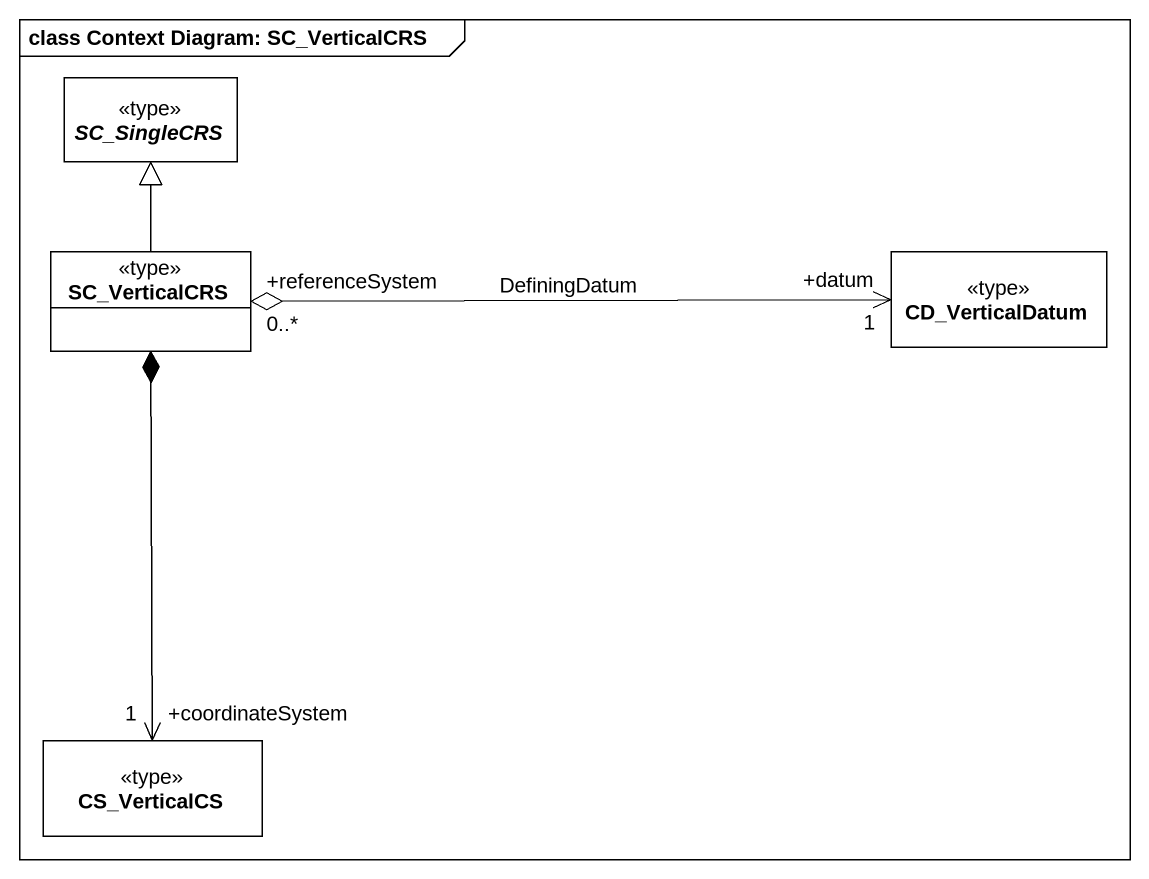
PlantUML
@startuml
mainframe class Context Diagram: SC_VerticalCRS
hide circle
hide empty members
abstract class SC_SingleCRS <<type>>
class SC_VerticalCRS <<type>>
class CD_VerticalDatum <<type>>
class CS_VerticalCS <<type>>
SC_VerticalCRS -up-|> SC_SingleCRS
SC_VerticalCRS "+referenceSystem\n0..*" o-right-> "+datum\n1" CD_VerticalDatum : DefiningDatum
SC_VerticalCRS *--> "+coordinateSystem\n1" CS_VerticalCS
@enduml
